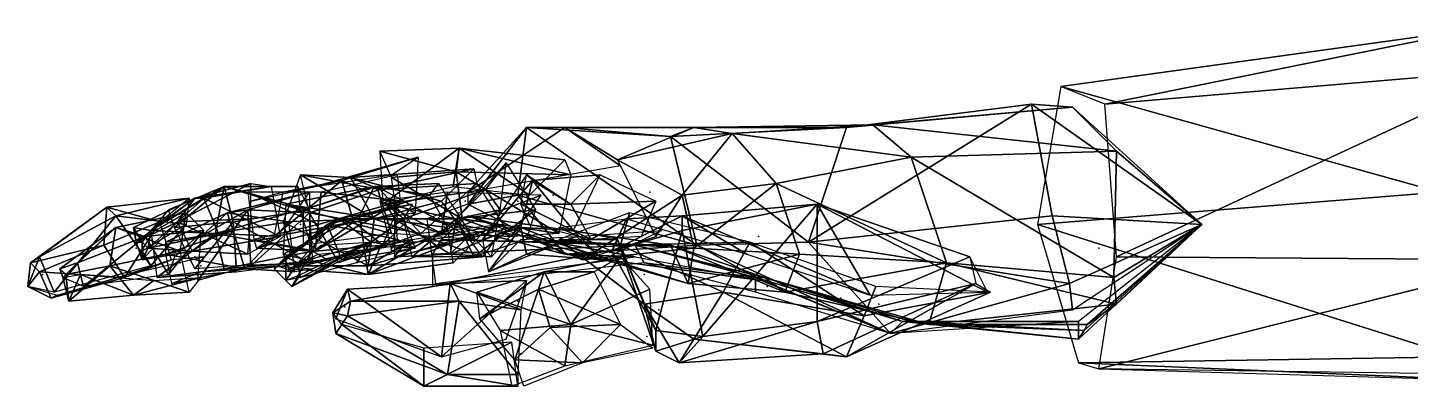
# Model space of a CAD drawing. Extents: x -652 to 233, y -282 to 215.
# Drawn here: x -652.2 to -416.6, y 136.7 to 197.7 of the extents above; entities that cross this region are included whole.
import ezdxf

# ---------------------------------------------------------------- set-up
doc = ezdxf.new("R2010")
doc.units = 0
doc.layers.get('0').update_dxf_attribs({"linetype": 'CONTINUOUS'})

msp = doc.modelspace()

# ---------------------------------------------------------------- linework, layer by layer
for p in [(-588.16, 170.65, 844.83), (-546.16, 169.65, 844.34), (-591.16, 168.65, 851.33), (-590.66, 168.65, 852.33), (-577.66, 168.15, 876.33), (-568.66, 168.15, 870.33), (-562.66, 169.15, 862.83), (-594.66, 165.65, 858.33), (-578.66, 166.15, 888.33), (-636.66, 163.65, 817.83), (-612.66, 163.65, 844.34), (-612.66, 163.65, 844.34), (-606.66, 163.65, 867.83), (-605.66, 164.65, 890.33), (-605.66, 164.65, 891.33), (-605.66, 164.15, 868.34), (-588.66, 164.65, 833.33), (-588.66, 164.65, 833.33), (-581.16, 164.15, 907.83), (-580.16, 162.65, 894.33), (-579.66, 164.65, 898.34), (-578.66, 164.65, 875.33), (-571.16, 162.65, 849.33), (-568.16, 164.65, 837.83), (-568.16, 164.65, 837.83), (-557.16, 164.15, 853.83), (-550.66, 163.65, 848.84), (-476.66, 163.15, 901.83), (-476.66, 163.15, 901.83), (-452.66, 164.65, 909.33), (-629.16, 160.65, 859.83), (-626.66, 161.15, 860.84), (-603.66, 161.15, 877.34), (-576.16, 162.15, 885.33), (-545.16, 162.15, 844.34), (-527.66, 162.15, 941.33), (-633.66, 160.15, 835.83), (-631.16, 160.15, 867.83), (-623.66, 158.65, 878.84), (-608.66, 159.15, 895.34), (-556.16, 158.65, 852.83), (-469.66, 160.15, 904.34), (-649.66, 155.65, 853.34), (-645.66, 155.65, 869.33), (-626.16, 157.65, 886.83), (-622.66, 157.15, 881.84), (-547.16, 155.65, 925.83), (-526.16, 153.65, 894.83), (-489.16, 153.15, 924.33), (-568.66, 151.15, 911.84), (-513.66, 151.65, 904.34), (-598.16, 150.15, 915.33), (-546.66, 150.65, 918.83), (-544.66, 149.65, 923.33), (-507.16, 150.65, 905.84), (-487.66, 146.65, 916.83), (-546.66, 145.15, 910.83), (-569.66, 143.65, 917.33), (-568.16, 142.15, 918.33)]:
    msp.add_point(p)
for points in [[(-404.16, 197.65, 932.33), (-468.66, 184.65, 894.33), (-476.16, 187.65, 917.84)], [(-476.16, 187.65, 917.84), (-411.66, 169.65, 957.33), (-404.16, 197.65, 932.33)], [(-468.66, 184.65, 894.33), (-404.16, 197.65, 932.33), (-397.66, 190.65, 903.33)], [(-397.66, 190.65, 903.33), (-466.66, 158.65, 884.84), (-468.66, 184.65, 894.33)], [(-466.66, 158.65, 884.84), (-397.66, 190.65, 903.33), (-395.66, 158.15, 894.33)], [(-411.66, 169.65, 957.33), (-476.16, 187.65, 917.84), (-480.16, 164.15, 929.84)], [(-519.16, 161.15, 930.33), (-477.66, 165.65, 926.84), (-481.16, 184.65, 905.84)], [(-481.16, 184.65, 905.84), (-512.66, 180.65, 898.34), (-519.16, 161.15, 930.33)], [(-512.66, 180.65, 898.34), (-481.16, 184.65, 905.84), (-474.16, 184.15, 899.84)], [(-474.16, 184.15, 899.84), (-508.16, 181.15, 882.33), (-512.66, 180.65, 898.34)], [(-508.16, 181.15, 882.33), (-474.16, 184.15, 899.84), (-466.66, 176.65, 890.33)], [(-452.16, 164.15, 908.84), (-481.16, 184.65, 905.84), (-477.66, 165.65, 926.84)], [(-452.16, 164.15, 908.84), (-474.16, 184.15, 899.84), (-481.16, 184.65, 905.84)], [(-452.16, 164.15, 908.84), (-466.66, 176.65, 890.33), (-474.16, 184.15, 899.84)], [(-560.66, 180.65, 878.84), (-551.16, 174.15, 857.33), (-577.16, 169.65, 869.84)], [(-577.16, 167.65, 887.84), (-568.66, 169.15, 910.83), (-567.16, 180.65, 896.33)], [(-577.16, 169.65, 869.84), (-567.16, 180.65, 896.33), (-560.66, 180.65, 878.84)], [(-567.16, 180.65, 896.33), (-577.16, 169.65, 869.84), (-577.16, 167.65, 887.84)], [(-538.16, 160.65, 931.34), (-567.16, 180.65, 896.33), (-568.66, 169.15, 910.83)], [(-567.16, 180.65, 896.33), (-538.16, 160.65, 931.34), (-542.66, 179.15, 904.34)], [(-542.66, 179.15, 904.34), (-560.66, 180.65, 878.84), (-567.16, 180.65, 896.33)], [(-560.66, 180.65, 878.84), (-542.66, 179.15, 904.34), (-538.66, 180.65, 886.83)], [(-538.66, 180.65, 886.83), (-551.66, 175.15, 858.33), (-560.66, 180.65, 878.84)], [(-551.16, 174.15, 857.33), (-560.66, 180.65, 878.84), (-551.66, 175.15, 858.33)], [(-551.66, 175.15, 858.33), (-538.66, 180.65, 886.83), (-532.16, 179.65, 868.34)], [(-532.16, 179.65, 868.34), (-540.66, 169.15, 845.33), (-551.66, 175.15, 858.33)], [(-542.66, 179.15, 904.34), (-519.16, 161.15, 930.33), (-512.66, 180.65, 898.34)], [(-512.66, 180.65, 898.34), (-538.66, 180.65, 886.83), (-542.66, 179.15, 904.34)], [(-519.16, 161.15, 930.33), (-542.66, 179.15, 904.34), (-538.16, 160.65, 931.34)], [(-540.66, 169.15, 845.33), (-532.16, 179.65, 868.34), (-524.66, 171.15, 854.84)], [(-538.66, 180.65, 886.83), (-512.66, 180.65, 898.34), (-508.16, 181.15, 882.33)], [(-508.16, 181.15, 882.33), (-532.16, 179.65, 868.34), (-538.66, 180.65, 886.83)], [(-532.16, 179.65, 868.34), (-508.16, 181.15, 882.33), (-501.66, 175.65, 868.34)], [(-501.66, 175.65, 868.34), (-524.66, 171.15, 854.84), (-532.16, 179.65, 868.34)], [(-466.66, 176.65, 890.33), (-501.66, 175.65, 868.34), (-508.16, 181.15, 882.33)], [(-592.16, 176.65, 852.33), (-578.66, 177.15, 859.34), (-579.16, 173.15, 849.33)], [(-578.66, 177.15, 859.34), (-592.16, 176.65, 852.33), (-591.66, 167.65, 860.84)], [(-591.66, 167.65, 860.84), (-579.66, 170.65, 862.83), (-578.66, 177.15, 859.34)], [(-566.66, 169.15, 867.33), (-578.66, 177.15, 859.34), (-579.66, 170.65, 862.83)], [(-559.66, 172.65, 856.83), (-579.16, 173.15, 849.33), (-578.66, 177.15, 859.34)], [(-578.66, 177.15, 859.34), (-560.66, 175.15, 863.33), (-559.66, 172.65, 856.83)], [(-578.66, 177.15, 859.34), (-566.66, 169.15, 867.33), (-560.66, 175.15, 863.33)], [(-603.16, 170.65, 854.33), (-590.16, 172.65, 857.84), (-585.66, 175.65, 847.83)], [(-585.66, 175.65, 847.83), (-598.66, 171.65, 841.83), (-603.16, 170.65, 854.33)], [(-598.66, 171.65, 841.83), (-585.66, 175.65, 847.83), (-586.16, 166.15, 846.83)], [(-579.16, 173.15, 849.33), (-590.16, 172.15, 844.34), (-592.16, 176.65, 852.33)], [(-579.16, 165.15, 827.33), (-570.66, 174.65, 835.34), (-565.66, 166.65, 831.83)], [(-570.66, 174.65, 835.34), (-579.16, 165.15, 827.33), (-574.16, 170.15, 832.83)], [(-574.16, 170.15, 832.83), (-571.66, 166.65, 845.84), (-570.66, 174.65, 835.34)], [(-545.16, 162.15, 843.83), (-551.66, 175.15, 858.33), (-540.66, 169.15, 845.33)], [(-551.66, 175.15, 858.33), (-545.16, 162.15, 843.83), (-551.16, 174.15, 857.33)], [(-524.66, 171.15, 854.84), (-501.66, 175.65, 868.34), (-495.66, 157.65, 865.34)], [(-501.66, 175.65, 868.34), (-466.66, 176.65, 890.33), (-467.16, 155.15, 890.33)], [(-467.16, 155.15, 890.33), (-495.66, 157.65, 865.34), (-501.66, 175.65, 868.34)], [(-452.16, 164.15, 908.84), (-467.16, 155.15, 890.33), (-466.66, 176.65, 890.33)], [(-593.16, 165.15, 880.34), (-605.66, 172.65, 865.83), (-608.66, 164.65, 874.34)], [(-605.66, 172.65, 865.83), (-593.16, 165.15, 880.34), (-597.16, 172.15, 869.84)], [(-605.66, 172.65, 865.83), (-597.16, 172.15, 869.84), (-592.16, 170.15, 864.33)], [(-592.16, 170.15, 864.33), (-604.16, 166.15, 860.84), (-605.66, 172.65, 865.83)], [(-602.16, 169.65, 855.33), (-588.66, 168.15, 861.83), (-589.16, 172.65, 860.84)], [(-597.16, 172.15, 869.84), (-581.66, 168.15, 882.83), (-576.16, 173.65, 871.34)], [(-576.16, 173.65, 871.34), (-592.16, 170.15, 864.33), (-597.16, 172.15, 869.84)], [(-581.66, 168.15, 882.83), (-597.16, 172.15, 869.84), (-593.16, 165.15, 880.34)], [(-592.16, 170.15, 864.33), (-576.16, 173.65, 871.34), (-575.66, 171.15, 871.83)], [(-590.16, 172.15, 844.34), (-579.16, 173.15, 849.33), (-578.16, 165.15, 848.33)], [(-578.16, 165.15, 848.33), (-589.16, 165.15, 844.83), (-590.16, 172.15, 844.34)], [(-579.16, 173.15, 849.33), (-559.66, 172.65, 856.83), (-561.66, 162.65, 854.33)], [(-561.66, 162.65, 854.33), (-578.16, 165.15, 848.33), (-579.16, 173.15, 849.33)], [(-566.16, 171.65, 839.33), (-567.16, 172.65, 832.34), (-574.66, 161.65, 845.84)], [(-559.66, 167.65, 836.84), (-568.16, 167.65, 832.34), (-567.16, 172.65, 832.34)], [(-567.16, 172.65, 832.34), (-566.16, 171.65, 839.33), (-559.66, 167.65, 836.84)], [(-566.16, 171.65, 839.33), (-559.16, 163.15, 851.84), (-554.66, 172.65, 844.83)], [(-554.66, 172.65, 844.83), (-559.66, 167.65, 836.84), (-566.16, 171.65, 839.33)], [(-559.66, 167.65, 836.84), (-554.66, 172.65, 844.83), (-545.16, 168.15, 844.34)], [(-618.66, 170.65, 860.33), (-628.16, 166.65, 856.83), (-631.16, 163.15, 867.33)], [(-631.16, 163.15, 867.33), (-620.16, 162.65, 871.34), (-618.66, 170.65, 860.33)], [(-618.66, 170.65, 860.33), (-627.16, 163.65, 852.83), (-628.16, 166.65, 856.83)], [(-627.16, 163.65, 852.83), (-618.66, 170.65, 860.33), (-617.16, 164.65, 855.83)], [(-626.66, 164.65, 845.33), (-614.16, 165.15, 850.34), (-614.16, 171.15, 840.33)], [(-614.16, 171.15, 840.33), (-623.66, 168.65, 837.33), (-626.66, 164.65, 845.33)], [(-623.66, 168.65, 837.33), (-614.16, 171.15, 840.33), (-610.66, 170.65, 838.83)], [(-610.66, 170.65, 838.83), (-622.16, 168.65, 833.84), (-623.66, 168.65, 837.33)], [(-622.16, 168.65, 833.84), (-610.66, 170.65, 838.83), (-609.16, 162.15, 837.83)], [(-605.66, 166.65, 874.83), (-618.66, 170.65, 860.33), (-620.16, 162.65, 871.34)], [(-604.16, 166.65, 860.84), (-617.16, 164.65, 855.83), (-618.66, 170.65, 860.33)], [(-618.66, 170.65, 860.33), (-605.66, 166.65, 874.83), (-606.16, 170.65, 863.84)], [(-618.66, 170.65, 860.33), (-606.16, 170.65, 863.84), (-604.16, 166.65, 860.84)], [(-618.16, 166.15, 891.33), (-607.66, 164.65, 895.83), (-604.16, 169.65, 895.34)], [(-604.16, 169.65, 895.34), (-614.66, 166.65, 877.34), (-618.16, 166.15, 891.33)], [(-614.66, 169.65, 849.33), (-602.66, 164.15, 855.33), (-602.16, 169.65, 855.33)], [(-602.66, 164.15, 855.33), (-614.66, 169.65, 849.33), (-613.66, 161.65, 849.83)], [(-614.66, 166.65, 877.34), (-604.16, 169.65, 895.34), (-604.16, 166.15, 880.34)], [(-603.16, 170.65, 854.33), (-608.66, 169.65, 838.83), (-614.16, 168.15, 848.84)], [(-610.16, 162.15, 837.33), (-598.66, 171.65, 841.83), (-596.66, 164.65, 843.83)], [(-598.66, 171.65, 841.83), (-610.16, 162.15, 837.33), (-608.66, 169.65, 838.83)], [(-608.66, 169.65, 838.83), (-603.16, 170.65, 854.33), (-598.66, 171.65, 841.83)], [(-593.16, 170.65, 897.83), (-605.16, 166.65, 879.83), (-608.16, 167.65, 895.83)], [(-608.16, 167.65, 895.83), (-595.66, 165.65, 899.84), (-593.16, 170.65, 897.83)], [(-605.16, 166.65, 879.83), (-593.16, 170.65, 897.83), (-592.66, 170.65, 885.33)], [(-605.16, 166.65, 879.83), (-592.66, 170.65, 885.33), (-590.16, 162.65, 884.33)], [(-604.16, 166.15, 860.84), (-592.16, 170.15, 864.33), (-585.16, 162.65, 865.83)], [(-588.66, 168.15, 861.83), (-602.16, 169.65, 855.33), (-602.66, 164.15, 855.33)], [(-586.16, 166.15, 846.83), (-596.66, 164.65, 843.83), (-598.66, 171.65, 841.83)], [(-583.66, 169.15, 902.33), (-593.16, 170.65, 897.83), (-595.66, 165.65, 899.84)], [(-593.16, 170.65, 897.83), (-583.66, 169.15, 902.33), (-582.16, 171.15, 888.83)], [(-582.16, 171.15, 888.83), (-592.66, 170.65, 885.33), (-593.16, 170.65, 897.83)], [(-592.66, 170.65, 885.33), (-582.16, 171.15, 888.83), (-576.16, 161.65, 886.34)], [(-576.16, 161.65, 886.34), (-590.16, 162.65, 884.33), (-592.66, 170.65, 885.33)], [(-575.66, 171.15, 871.83), (-585.16, 162.65, 865.83), (-592.16, 170.15, 864.33)], [(-592.16, 168.15, 859.34), (-581.66, 162.65, 861.33), (-580.66, 169.65, 864.83)], [(-591.16, 167.65, 830.84), (-579.16, 165.15, 841.34), (-574.16, 170.15, 832.83)], [(-574.16, 170.15, 832.83), (-588.16, 165.15, 825.33), (-591.16, 167.65, 830.84)], [(-588.16, 165.15, 825.33), (-574.16, 170.15, 832.83), (-579.16, 165.15, 827.33)], [(-585.16, 162.65, 865.83), (-575.66, 171.15, 871.83), (-571.16, 164.15, 870.33)], [(-564.66, 169.15, 868.34), (-580.66, 169.65, 864.83), (-581.66, 162.65, 861.33)], [(-571.66, 166.65, 845.84), (-574.16, 170.15, 832.83), (-579.16, 165.15, 841.34)], [(-574.66, 161.65, 845.84), (-568.16, 163.65, 848.33), (-566.16, 171.65, 839.33)], [(-559.16, 163.15, 851.84), (-566.16, 171.65, 839.33), (-568.16, 163.65, 848.33)], [(-524.66, 171.15, 854.84), (-538.66, 160.15, 846.83), (-540.66, 169.15, 845.33)], [(-538.66, 160.15, 846.83), (-524.66, 171.15, 854.84), (-520.66, 159.15, 852.83)], [(-495.66, 157.65, 865.34), (-520.66, 159.15, 852.83), (-524.66, 171.15, 854.84)], [(-480.16, 164.15, 929.84), (-408.66, 141.65, 943.83), (-411.66, 169.65, 957.33)], [(-638.66, 167.15, 856.34), (-629.66, 164.65, 867.83), (-624.66, 168.65, 853.83)], [(-624.66, 168.65, 853.83), (-637.16, 165.65, 851.84), (-638.66, 167.15, 856.34)], [(-637.16, 165.65, 851.84), (-624.66, 168.65, 853.83), (-625.16, 164.15, 853.83)], [(-623.66, 168.65, 837.33), (-631.16, 163.15, 834.33), (-634.16, 163.65, 834.33)], [(-623.66, 168.65, 837.33), (-634.16, 163.65, 834.33), (-633.66, 161.15, 837.83)], [(-633.66, 161.15, 837.83), (-626.66, 164.65, 845.33), (-623.66, 168.65, 837.33)], [(-631.66, 160.15, 832.83), (-622.16, 168.65, 833.84), (-619.66, 162.65, 834.83)], [(-622.16, 168.65, 833.84), (-631.66, 160.15, 832.83), (-631.16, 163.15, 834.33)], [(-631.16, 163.15, 834.33), (-623.66, 168.65, 837.33), (-622.16, 168.65, 833.84)], [(-609.16, 162.15, 837.83), (-619.66, 162.65, 834.83), (-622.16, 168.65, 833.84)], [(-595.66, 165.65, 899.84), (-608.16, 167.65, 895.83), (-608.66, 159.15, 895.34)], [(-603.16, 159.65, 852.83), (-591.66, 160.65, 854.84), (-588.66, 168.15, 861.83)], [(-588.66, 168.15, 861.83), (-602.66, 164.15, 855.33), (-603.16, 159.65, 852.83)], [(-601.16, 164.15, 833.84), (-589.66, 167.15, 838.34), (-586.66, 167.65, 826.34)], [(-586.66, 167.65, 826.34), (-599.16, 165.15, 824.84), (-601.16, 164.15, 833.84)], [(-599.16, 165.15, 824.84), (-586.66, 167.65, 826.34), (-588.16, 165.15, 825.33)], [(-595.66, 165.65, 899.84), (-580.66, 163.65, 905.33), (-583.66, 169.15, 902.33)], [(-593.16, 165.15, 880.34), (-574.66, 158.65, 884.84), (-581.66, 168.15, 882.83)], [(-581.66, 162.65, 861.33), (-592.16, 168.15, 859.34), (-590.16, 159.65, 857.33)], [(-579.16, 165.15, 841.34), (-591.16, 167.65, 830.84), (-589.66, 165.15, 838.83)], [(-560.66, 159.15, 909.83), (-577.16, 167.65, 887.84), (-584.16, 165.15, 905.33)], [(-581.66, 162.65, 861.33), (-569.66, 162.15, 866.33), (-564.66, 169.15, 868.34)], [(-577.16, 167.65, 887.84), (-560.66, 159.15, 909.83), (-568.66, 169.15, 910.83)], [(-538.16, 160.65, 931.34), (-568.66, 169.15, 910.83), (-560.66, 159.15, 909.83)], [(-568.16, 167.65, 832.34), (-559.66, 167.65, 836.84), (-556.16, 161.65, 838.34)], [(-556.16, 161.65, 838.34), (-566.66, 164.15, 832.34), (-568.16, 167.65, 832.34)], [(-545.16, 168.15, 844.34), (-556.16, 161.65, 838.34), (-559.66, 167.65, 836.84)], [(-557.66, 158.15, 851.84), (-540.66, 169.15, 845.33), (-538.66, 160.15, 846.83)], [(-540.66, 169.15, 845.33), (-557.66, 158.15, 851.84), (-545.16, 162.15, 843.83)], [(-556.16, 161.65, 838.34), (-545.16, 168.15, 844.34), (-547.66, 162.15, 843.83)], [(-540.66, 165.65, 903.33), (-508.66, 152.15, 938.33), (-517.66, 167.65, 904.34)], [(-517.66, 167.65, 904.34), (-537.16, 145.15, 895.34), (-540.66, 163.15, 900.33)], [(-517.66, 167.65, 904.34), (-540.66, 163.15, 900.33), (-540.66, 165.65, 903.33)], [(-537.16, 145.15, 895.34), (-517.66, 167.65, 904.34), (-517.66, 147.65, 901.83)], [(-517.66, 167.65, 904.34), (-488.66, 152.65, 926.33), (-491.66, 158.65, 912.33)], [(-488.66, 152.65, 926.33), (-517.66, 167.65, 904.34), (-508.66, 152.15, 938.33)], [(-491.66, 158.65, 912.33), (-517.66, 147.65, 901.83), (-517.66, 167.65, 904.34)], [(-651.66, 157.65, 855.33), (-639.16, 160.65, 863.84), (-638.66, 167.15, 856.34)], [(-638.66, 167.15, 856.34), (-650.16, 158.65, 850.34), (-651.66, 157.65, 855.33)], [(-650.16, 158.65, 850.34), (-638.66, 167.15, 856.34), (-637.16, 165.65, 851.84)], [(-637.16, 165.65, 851.84), (-647.66, 152.65, 850.83), (-650.16, 158.65, 850.34)], [(-647.66, 152.65, 850.83), (-637.16, 165.65, 851.84), (-631.16, 157.15, 852.33)], [(-629.66, 164.65, 867.83), (-638.66, 167.15, 856.34), (-639.16, 160.65, 863.84)], [(-637.16, 163.65, 874.34), (-626.16, 159.65, 887.84), (-625.16, 166.15, 876.83)], [(-625.16, 166.15, 876.83), (-632.16, 162.15, 871.34), (-637.16, 163.65, 874.34)], [(-625.16, 164.15, 853.83), (-631.16, 157.15, 852.33), (-637.16, 165.65, 851.84)], [(-632.16, 162.15, 871.34), (-625.16, 166.15, 876.83), (-622.16, 163.15, 874.34)], [(-628.66, 161.15, 885.33), (-617.16, 163.15, 892.83), (-618.16, 166.15, 891.33)], [(-618.16, 166.15, 891.33), (-622.66, 162.15, 874.34), (-628.66, 161.15, 885.33)], [(-626.66, 164.65, 845.33), (-614.66, 159.15, 849.83), (-614.16, 165.15, 850.34)], [(-623.16, 154.65, 875.33), (-614.66, 166.65, 877.34), (-614.16, 157.15, 878.33)], [(-614.66, 166.65, 877.34), (-623.16, 154.65, 875.33), (-622.66, 162.15, 874.34)], [(-622.66, 162.15, 874.34), (-618.16, 166.15, 891.33), (-614.66, 166.65, 877.34)], [(-620.16, 162.65, 871.34), (-603.66, 159.65, 875.33), (-605.66, 166.65, 874.83)], [(-607.66, 164.65, 895.83), (-618.16, 166.15, 891.33), (-617.16, 163.15, 892.83)], [(-617.16, 164.65, 855.83), (-604.16, 166.65, 860.84), (-604.16, 157.65, 861.33)], [(-604.16, 166.15, 880.34), (-614.16, 157.15, 878.33), (-614.66, 166.65, 877.34)], [(-614.16, 157.15, 878.33), (-604.16, 166.15, 880.34), (-603.66, 157.65, 881.84)], [(-610.16, 156.65, 828.33), (-601.16, 164.15, 833.84), (-599.16, 165.15, 824.84)], [(-599.16, 165.15, 824.84), (-608.16, 158.65, 824.84), (-610.16, 156.65, 828.33)], [(-608.66, 159.15, 895.34), (-594.16, 155.65, 896.84), (-595.66, 165.65, 899.84)], [(-608.66, 164.65, 874.34), (-594.16, 157.15, 878.33), (-593.16, 165.15, 880.34)], [(-599.16, 165.15, 824.84), (-606.16, 157.65, 823.34), (-608.16, 158.65, 824.84)], [(-606.16, 157.65, 823.34), (-599.16, 165.15, 824.84), (-593.66, 161.15, 824.33)], [(-590.16, 162.65, 884.33), (-605.16, 160.65, 880.83), (-605.16, 166.65, 879.83)], [(-585.16, 162.65, 865.83), (-599.16, 157.65, 861.83), (-604.16, 166.15, 860.84)], [(-601.16, 164.15, 833.84), (-589.16, 161.65, 839.84), (-589.66, 167.15, 838.34)], [(-588.16, 165.15, 825.33), (-593.66, 161.15, 824.33), (-599.16, 165.15, 824.84)], [(-596.66, 164.65, 843.83), (-586.16, 166.15, 846.83), (-591.66, 160.65, 854.84)], [(-580.66, 163.65, 905.33), (-595.66, 165.65, 899.84), (-594.16, 155.65, 896.84)], [(-574.66, 158.65, 884.84), (-593.16, 165.15, 880.34), (-594.16, 157.15, 878.33)], [(-593.66, 161.15, 824.33), (-588.16, 165.15, 825.33), (-586.16, 160.15, 825.83)], [(-581.66, 162.65, 861.33), (-590.16, 159.65, 857.33), (-589.16, 165.15, 844.83)], [(-589.66, 165.15, 838.83), (-580.16, 159.15, 842.84), (-579.16, 165.15, 841.34)], [(-580.16, 159.15, 842.84), (-589.66, 165.15, 838.83), (-589.66, 158.65, 839.33)], [(-589.16, 165.15, 844.83), (-578.16, 165.15, 848.33), (-581.66, 162.65, 861.33)], [(-579.16, 165.15, 827.33), (-586.66, 158.65, 830.84), (-588.16, 165.15, 825.33)], [(-586.66, 158.65, 830.84), (-579.16, 165.15, 827.33), (-576.16, 158.65, 828.83)], [(-584.16, 165.15, 905.33), (-548.66, 158.65, 896.33), (-560.66, 159.15, 909.83)], [(-548.66, 158.65, 896.33), (-584.16, 165.15, 905.33), (-582.66, 154.15, 898.34)], [(-542.66, 160.65, 874.34), (-581.66, 161.65, 880.83), (-577.16, 165.65, 868.83)], [(-569.66, 162.15, 866.33), (-581.66, 162.65, 861.33), (-578.16, 165.15, 848.33)], [(-573.16, 158.65, 846.83), (-579.16, 165.15, 841.34), (-580.16, 159.15, 842.84)], [(-579.16, 165.15, 841.34), (-573.16, 158.65, 846.83), (-571.66, 166.65, 845.84)], [(-565.66, 166.65, 831.83), (-576.16, 158.65, 828.83), (-579.16, 165.15, 827.33)], [(-578.16, 165.15, 848.33), (-561.66, 162.65, 854.33), (-569.66, 162.15, 866.33)], [(-577.16, 165.65, 868.83), (-539.66, 154.15, 858.83), (-542.66, 160.65, 874.34)], [(-539.66, 154.15, 858.83), (-577.16, 165.65, 868.83), (-566.16, 161.65, 855.83)], [(-576.16, 158.65, 828.83), (-565.66, 166.65, 831.83), (-567.16, 161.65, 832.34)], [(-561.66, 161.65, 918.83), (-551.16, 160.65, 929.33), (-549.66, 166.15, 933.33)], [(-561.66, 163.65, 918.83), (-550.16, 165.15, 933.83), (-552.66, 159.65, 900.33)], [(-552.66, 159.65, 900.33), (-540.66, 165.65, 903.33), (-540.66, 163.15, 900.33)], [(-540.66, 165.65, 903.33), (-552.66, 159.65, 900.33), (-550.16, 165.15, 933.83)], [(-529.16, 161.15, 938.33), (-549.66, 166.15, 933.33), (-551.16, 160.65, 929.33)], [(-550.16, 165.15, 933.83), (-529.66, 159.15, 938.84), (-540.66, 165.65, 903.33)], [(-508.66, 152.15, 938.33), (-540.66, 165.65, 903.33), (-529.66, 159.15, 938.84)], [(-519.16, 161.15, 930.33), (-474.66, 154.15, 923.33), (-477.66, 165.65, 926.84)], [(-452.16, 164.15, 908.84), (-477.66, 165.65, 926.84), (-474.66, 154.15, 923.33)], [(-637.16, 163.65, 874.34), (-643.66, 157.65, 870.33), (-646.66, 156.65, 872.84)], [(-637.16, 163.65, 874.34), (-646.66, 156.65, 872.84), (-645.66, 155.65, 875.84)], [(-645.66, 155.65, 875.84), (-638.16, 157.15, 882.33), (-637.16, 163.65, 874.34)], [(-643.66, 157.65, 870.33), (-637.16, 163.65, 874.34), (-632.16, 162.15, 871.34)], [(-629.66, 164.65, 867.83), (-639.16, 160.65, 863.84), (-635.66, 155.15, 865.34)], [(-626.16, 159.65, 887.84), (-637.16, 163.65, 874.34), (-638.16, 157.15, 882.33)], [(-635.66, 155.15, 865.34), (-627.66, 158.15, 868.83), (-629.66, 164.65, 867.83)], [(-632.66, 161.15, 834.83), (-633.66, 161.15, 837.83), (-634.16, 163.65, 834.33)], [(-632.66, 161.15, 834.83), (-634.16, 163.65, 834.33), (-631.16, 163.15, 834.33)], [(-626.66, 164.65, 845.33), (-633.66, 161.15, 837.83), (-632.66, 158.15, 836.33)], [(-632.66, 158.15, 836.33), (-624.16, 159.65, 845.84), (-626.66, 164.65, 845.33)], [(-631.16, 157.15, 852.33), (-625.16, 164.15, 853.83), (-632.66, 159.65, 852.33)], [(-632.66, 161.15, 834.83), (-631.16, 163.15, 834.33), (-631.66, 160.15, 832.83)], [(-622.16, 163.15, 874.34), (-628.16, 155.65, 873.83), (-632.16, 162.15, 871.34)], [(-631.66, 160.15, 832.83), (-619.66, 162.65, 834.83), (-624.16, 159.65, 845.84)], [(-620.16, 162.65, 871.34), (-631.16, 163.15, 867.33), (-630.16, 155.15, 867.33)], [(-630.16, 155.15, 867.33), (-618.66, 156.65, 872.33), (-620.16, 162.65, 871.34)], [(-628.66, 159.15, 886.34), (-615.16, 156.65, 891.83), (-617.16, 163.15, 892.83)], [(-617.16, 163.15, 892.83), (-628.66, 161.15, 885.33), (-628.66, 159.15, 886.34)], [(-628.16, 155.65, 873.83), (-622.16, 163.15, 874.34), (-627.16, 158.65, 872.33)], [(-617.16, 164.65, 855.83), (-623.66, 156.65, 856.83), (-627.16, 163.65, 852.83)], [(-614.66, 159.15, 849.83), (-626.66, 164.65, 845.33), (-624.16, 159.65, 845.84)], [(-609.16, 162.15, 837.83), (-624.16, 159.65, 845.84), (-619.66, 162.65, 834.83)], [(-623.66, 156.65, 856.83), (-617.16, 164.65, 855.83), (-616.66, 157.15, 857.33)], [(-603.66, 159.65, 875.33), (-620.16, 162.65, 871.34), (-618.66, 156.65, 872.33)], [(-604.16, 157.65, 861.33), (-616.66, 157.15, 857.33), (-617.16, 164.65, 855.83)], [(-607.66, 164.65, 895.83), (-617.16, 163.15, 892.83), (-615.16, 156.65, 891.83)], [(-615.16, 156.65, 891.83), (-606.66, 156.15, 895.34), (-607.66, 164.65, 895.83)], [(-613.66, 161.65, 849.83), (-603.16, 159.65, 852.83), (-602.66, 164.15, 855.33)], [(-613.16, 160.15, 845.84), (-596.66, 164.65, 843.83), (-603.16, 159.65, 852.83)], [(-596.66, 164.65, 843.83), (-613.16, 160.15, 845.84), (-610.16, 162.15, 837.33)], [(-601.16, 164.15, 833.84), (-610.16, 156.65, 828.33), (-607.16, 153.65, 829.34)], [(-594.16, 157.15, 878.33), (-608.66, 164.65, 874.34), (-606.66, 157.15, 874.83)], [(-607.16, 153.65, 829.34), (-598.66, 158.15, 835.34), (-601.16, 164.15, 833.84)], [(-591.66, 160.65, 854.84), (-603.16, 159.65, 852.83), (-596.66, 164.65, 843.83)], [(-589.16, 161.65, 839.84), (-601.16, 164.15, 833.84), (-598.66, 158.15, 835.34)], [(-594.16, 157.15, 878.33), (-570.66, 164.15, 869.84), (-574.66, 158.65, 884.84)], [(-570.66, 164.15, 869.84), (-594.16, 157.15, 878.33), (-586.66, 161.65, 863.84)], [(-594.16, 155.65, 896.84), (-579.66, 157.65, 901.34), (-580.66, 163.65, 905.33)], [(-594.16, 155.65, 896.84), (-574.16, 163.15, 887.33), (-579.66, 157.65, 901.34)], [(-574.16, 163.15, 887.33), (-594.16, 155.65, 896.84), (-592.16, 160.15, 883.34)], [(-580.16, 159.15, 842.84), (-568.16, 164.15, 831.33), (-573.16, 158.65, 846.83)], [(-568.16, 164.15, 831.33), (-580.16, 159.15, 842.84), (-577.66, 161.65, 827.33)], [(-568.16, 163.65, 848.33), (-574.66, 161.65, 845.84), (-573.66, 156.15, 843.33)], [(-573.66, 156.15, 843.33), (-567.16, 159.15, 846.83), (-568.16, 163.65, 848.33)], [(-568.16, 163.65, 848.33), (-554.16, 158.15, 855.33), (-559.16, 163.15, 851.84)], [(-554.16, 158.15, 855.33), (-568.16, 163.65, 848.33), (-567.16, 159.15, 846.83)], [(-552.66, 159.65, 900.33), (-551.66, 161.65, 908.33), (-561.66, 163.65, 918.83)], [(-558.66, 162.15, 836.84), (-544.16, 163.15, 843.83), (-554.16, 158.15, 855.33)], [(-540.66, 163.15, 900.33), (-545.16, 146.15, 895.34), (-552.66, 159.65, 900.33)], [(-545.16, 146.15, 895.34), (-540.66, 163.15, 900.33), (-537.16, 145.15, 895.34)], [(-408.66, 141.65, 943.83), (-480.16, 164.15, 929.84), (-473.16, 140.65, 920.84)], [(-452.16, 164.15, 908.84), (-474.66, 154.15, 923.33), (-474.16, 149.65, 916.34)], [(-452.16, 164.15, 908.84), (-473.16, 147.65, 918.83), (-473.16, 144.65, 908.33)], [(-452.16, 164.15, 908.84), (-473.16, 144.65, 908.33), (-472.16, 146.15, 902.84)], [(-452.16, 164.15, 908.84), (-472.16, 146.15, 902.84), (-471.66, 147.15, 897.83)], [(-452.16, 164.15, 908.84), (-471.66, 147.15, 897.83), (-466.66, 150.65, 893.84)], [(-452.16, 164.15, 908.84), (-466.66, 150.65, 893.84), (-467.16, 155.15, 890.33)], [(-639.16, 160.65, 863.84), (-651.66, 157.65, 855.33), (-650.16, 156.15, 858.83)], [(-650.16, 156.15, 858.83), (-635.66, 155.15, 865.34), (-639.16, 160.65, 863.84)], [(-632.16, 162.15, 871.34), (-642.66, 153.65, 868.83), (-643.66, 157.65, 870.33)], [(-642.66, 153.65, 868.83), (-632.16, 162.15, 871.34), (-628.16, 155.65, 873.83)], [(-632.66, 161.15, 834.83), (-632.66, 158.15, 836.33), (-633.66, 161.15, 837.83)], [(-632.66, 161.15, 834.83), (-631.66, 160.15, 832.83), (-632.66, 158.15, 836.33)], [(-624.16, 159.65, 845.84), (-609.16, 162.15, 837.83), (-614.66, 159.15, 849.83)], [(-603.16, 159.65, 852.83), (-613.66, 161.65, 849.83), (-613.16, 160.15, 845.84)], [(-607.16, 153.65, 829.34), (-595.16, 160.65, 823.83), (-598.66, 158.15, 835.34)], [(-595.16, 160.65, 823.83), (-607.16, 153.65, 829.34), (-605.66, 155.65, 824.84)], [(-606.66, 157.15, 874.83), (-586.66, 161.65, 863.84), (-594.16, 157.15, 878.33)], [(-586.66, 161.65, 863.84), (-606.66, 157.15, 874.83), (-602.16, 160.65, 860.33)], [(-593.66, 161.15, 824.33), (-605.66, 155.15, 825.33), (-606.16, 157.65, 823.34)], [(-605.66, 155.15, 825.33), (-593.66, 161.15, 824.33), (-596.16, 157.65, 825.33)], [(-598.66, 158.15, 835.34), (-586.16, 160.15, 825.83), (-589.16, 161.65, 839.84)], [(-586.16, 160.15, 825.83), (-598.66, 158.15, 835.34), (-595.16, 160.65, 823.83)], [(-586.16, 160.15, 825.83), (-596.16, 157.65, 825.33), (-593.66, 161.15, 824.33)], [(-589.66, 158.65, 839.33), (-577.66, 161.65, 827.33), (-580.16, 159.15, 842.84)], [(-577.66, 161.65, 827.33), (-589.66, 158.65, 839.33), (-587.66, 161.15, 828.83)], [(-548.66, 160.65, 887.84), (-583.16, 159.15, 888.83), (-581.66, 161.65, 880.83)], [(-548.66, 160.65, 887.84), (-583.16, 153.65, 898.34), (-583.16, 159.15, 888.83)], [(-583.16, 153.65, 898.34), (-548.66, 160.65, 887.84), (-547.16, 157.65, 896.84)], [(-581.66, 161.65, 880.83), (-542.66, 160.65, 874.34), (-548.66, 160.65, 887.84)], [(-573.66, 156.15, 843.33), (-558.66, 162.15, 836.84), (-567.16, 159.15, 846.83)], [(-558.66, 162.15, 836.84), (-573.66, 156.15, 843.33), (-568.16, 161.65, 832.83)], [(-554.16, 158.15, 855.33), (-567.16, 159.15, 846.83), (-558.66, 162.15, 836.84)], [(-538.66, 160.15, 846.83), (-566.16, 161.65, 855.83), (-557.66, 158.15, 851.84)], [(-566.16, 161.65, 855.83), (-538.66, 160.15, 846.83), (-539.66, 154.15, 858.83)], [(-561.66, 161.65, 918.83), (-547.16, 150.65, 918.33), (-551.16, 160.65, 929.33)], [(-547.16, 150.65, 918.33), (-561.66, 161.65, 918.83), (-551.66, 161.65, 908.33)], [(-560.66, 159.15, 909.83), (-527.16, 154.65, 895.34), (-538.16, 160.65, 931.34)], [(-551.66, 161.65, 908.33), (-552.66, 159.65, 900.33), (-545.16, 146.15, 895.34)], [(-551.66, 161.65, 908.33), (-545.16, 146.15, 895.34), (-545.16, 142.65, 904.83)], [(-551.66, 161.65, 908.33), (-545.16, 142.65, 904.83), (-547.16, 150.65, 918.33)], [(-551.16, 160.65, 929.33), (-533.66, 152.65, 933.33), (-529.16, 161.15, 938.33)], [(-533.66, 152.65, 933.33), (-551.16, 160.65, 929.33), (-547.16, 150.65, 918.33)], [(-548.66, 160.65, 887.84), (-526.66, 155.15, 881.33), (-528.16, 155.15, 891.83)], [(-528.16, 155.15, 891.83), (-547.16, 157.65, 896.84), (-548.66, 160.65, 887.84)], [(-526.66, 155.15, 881.33), (-548.66, 160.65, 887.84), (-542.66, 160.65, 874.34)], [(-542.66, 160.65, 874.34), (-523.16, 152.65, 862.83), (-526.66, 155.15, 881.33)], [(-523.16, 152.65, 862.83), (-542.66, 160.65, 874.34), (-539.66, 154.15, 858.83)], [(-538.16, 160.65, 931.34), (-505.16, 145.65, 900.33), (-519.16, 161.15, 930.33)], [(-505.16, 145.65, 900.33), (-538.16, 160.65, 931.34), (-527.16, 154.65, 895.34)], [(-509.66, 148.65, 936.33), (-529.16, 161.15, 938.33), (-533.66, 152.65, 933.33)], [(-529.16, 161.15, 938.33), (-509.66, 148.65, 936.33), (-507.66, 153.65, 938.33)], [(-474.66, 154.15, 923.33), (-519.16, 161.15, 930.33), (-505.16, 145.65, 900.33)], [(-652.16, 153.65, 853.34), (-650.16, 158.65, 850.34), (-647.66, 152.65, 850.83)], [(-652.16, 153.65, 853.34), (-651.66, 157.65, 855.33), (-650.16, 158.65, 850.34)], [(-638.16, 157.15, 882.33), (-624.66, 152.65, 887.84), (-626.16, 159.65, 887.84)], [(-627.66, 158.15, 868.83), (-635.66, 155.15, 865.34), (-635.16, 155.65, 852.33)], [(-635.16, 155.65, 852.33), (-622.16, 158.65, 853.34), (-627.66, 158.15, 868.83)], [(-624.16, 159.65, 845.84), (-632.66, 158.15, 836.33), (-631.66, 160.15, 832.83)], [(-615.16, 156.65, 891.83), (-628.66, 159.15, 886.34), (-627.66, 154.15, 887.33)], [(-618.66, 156.65, 872.33), (-601.16, 158.15, 861.83), (-603.66, 159.65, 875.33)], [(-601.16, 158.15, 861.83), (-618.66, 156.65, 872.33), (-616.66, 156.15, 858.33)], [(-608.16, 154.65, 823.83), (-610.16, 156.65, 828.33), (-608.16, 158.65, 824.84)], [(-594.16, 155.65, 896.84), (-608.66, 159.15, 895.34), (-607.66, 156.65, 892.34)], [(-608.16, 154.65, 823.83), (-608.16, 158.65, 824.84), (-606.16, 157.65, 823.34)], [(-607.66, 156.65, 892.34), (-592.16, 160.15, 883.34), (-594.16, 155.65, 896.84)], [(-592.16, 160.15, 883.34), (-607.66, 156.65, 892.34), (-602.66, 159.15, 880.34)], [(-551.16, 158.65, 922.83), (-564.16, 156.15, 921.83), (-559.66, 147.15, 929.84)], [(-564.16, 156.15, 921.83), (-551.16, 158.65, 922.83), (-555.66, 156.15, 908.33)], [(-527.16, 154.65, 895.34), (-560.66, 159.15, 909.83), (-548.66, 158.65, 896.33)], [(-559.66, 147.15, 929.84), (-546.16, 153.15, 933.33), (-551.16, 158.65, 922.83)], [(-520.66, 159.15, 852.83), (-539.66, 154.15, 858.83), (-538.66, 160.15, 846.83)], [(-539.66, 154.15, 858.83), (-520.66, 159.15, 852.83), (-523.16, 152.65, 862.83)], [(-495.66, 157.65, 865.34), (-523.16, 152.65, 862.83), (-520.66, 159.15, 852.83)], [(-517.66, 147.65, 901.83), (-491.66, 158.65, 912.33), (-490.66, 154.15, 914.84)], [(-395.66, 158.15, 894.33), (-469.66, 139.65, 899.33), (-466.66, 158.65, 884.84)], [(-469.66, 139.65, 899.33), (-395.66, 158.15, 894.33), (-402.66, 138.65, 914.33)], [(-652.16, 153.65, 853.34), (-650.16, 156.15, 858.83), (-651.66, 157.65, 855.33)], [(-652.16, 153.65, 853.34), (-648.16, 151.65, 857.84), (-650.16, 156.15, 858.83)], [(-635.66, 155.15, 865.34), (-650.16, 156.15, 858.83), (-648.16, 151.65, 857.84)], [(-648.16, 151.65, 857.84), (-635.16, 155.65, 852.33), (-635.66, 155.15, 865.34)], [(-635.16, 155.65, 852.33), (-648.16, 151.65, 857.84), (-647.16, 152.15, 850.34)], [(-646.16, 155.15, 870.83), (-646.66, 156.65, 872.84), (-643.66, 157.65, 870.33)], [(-646.16, 155.15, 870.83), (-645.66, 155.65, 875.84), (-646.66, 156.65, 872.84)], [(-646.16, 155.15, 870.83), (-643.66, 157.65, 870.33), (-642.66, 153.65, 868.83)], [(-646.16, 155.15, 870.83), (-643.16, 155.65, 868.83), (-645.16, 151.15, 873.83)], [(-646.16, 155.15, 870.83), (-645.16, 151.15, 873.83), (-645.66, 155.65, 875.84)], [(-638.16, 157.15, 882.33), (-645.66, 155.65, 875.84), (-645.16, 151.15, 873.83)], [(-645.16, 151.15, 873.83), (-634.16, 152.15, 883.34), (-638.16, 157.15, 882.33)], [(-634.16, 152.15, 883.34), (-645.16, 151.15, 873.83), (-643.16, 155.65, 868.83)], [(-643.16, 155.65, 868.83), (-630.66, 154.65, 871.83), (-634.16, 152.15, 883.34)], [(-624.66, 152.65, 887.84), (-638.16, 157.15, 882.33), (-634.16, 152.15, 883.34)], [(-630.16, 155.15, 867.33), (-616.66, 156.15, 858.33), (-618.66, 156.65, 872.33)], [(-616.66, 156.15, 858.33), (-630.16, 155.15, 867.33), (-624.16, 155.65, 856.83)], [(-615.16, 156.65, 891.83), (-627.66, 154.15, 887.33), (-622.66, 156.15, 874.83)], [(-622.66, 156.15, 874.83), (-609.66, 157.15, 878.84), (-615.16, 156.65, 891.83)], [(-606.66, 156.15, 895.34), (-615.16, 156.65, 891.83), (-609.66, 157.15, 878.84)], [(-608.16, 154.65, 823.83), (-607.16, 153.65, 829.34), (-610.16, 156.65, 828.33)], [(-609.66, 157.15, 878.84), (-603.66, 156.65, 882.33), (-606.66, 156.15, 895.34)], [(-608.16, 154.65, 823.83), (-606.16, 157.65, 823.34), (-605.66, 155.15, 825.33)], [(-608.16, 154.65, 823.83), (-605.66, 155.65, 824.84), (-607.16, 153.65, 829.34)], [(-575.66, 152.65, 921.83), (-559.66, 147.15, 929.84), (-564.16, 156.15, 921.83)], [(-564.16, 156.15, 921.83), (-575.16, 148.15, 909.83), (-575.66, 152.65, 921.83)], [(-575.16, 148.15, 909.83), (-564.16, 156.15, 921.83), (-565.16, 153.15, 910.83)], [(-565.16, 153.15, 910.83), (-555.66, 156.15, 908.33), (-551.16, 147.15, 906.33)], [(-555.66, 156.15, 908.33), (-565.16, 153.15, 910.83), (-564.16, 156.15, 921.83)], [(-547.16, 157.65, 896.84), (-528.16, 155.15, 891.83), (-528.16, 152.65, 896.33)], [(-523.16, 152.65, 862.83), (-495.66, 157.65, 865.34), (-498.66, 147.15, 874.83)], [(-466.66, 150.65, 893.84), (-498.66, 147.15, 874.83), (-495.66, 157.65, 865.34)], [(-495.66, 157.65, 865.34), (-467.16, 155.15, 890.33), (-466.66, 150.65, 893.84)], [(-652.16, 153.65, 853.34), (-647.16, 152.15, 850.34), (-648.16, 151.65, 857.84)], [(-634.16, 152.15, 883.34), (-622.66, 155.15, 875.84), (-624.66, 152.65, 887.84)], [(-622.66, 155.15, 875.84), (-634.16, 152.15, 883.34), (-630.66, 154.65, 871.83)], [(-600.16, 149.15, 916.34), (-599.66, 148.15, 918.83), (-597.66, 153.15, 918.33)], [(-600.16, 149.15, 916.34), (-597.66, 153.15, 918.33), (-597.16, 151.15, 914.84)], [(-581.66, 141.65, 925.83), (-597.66, 153.15, 918.33), (-599.66, 148.15, 918.83)], [(-597.66, 153.15, 918.33), (-581.66, 141.65, 925.83), (-580.16, 154.15, 918.33)], [(-580.16, 154.15, 918.33), (-597.16, 151.15, 914.84), (-597.66, 153.15, 918.33)], [(-597.16, 151.15, 914.84), (-580.16, 154.15, 918.33), (-578.66, 151.15, 910.34)], [(-581.66, 141.65, 925.83), (-570.66, 144.65, 926.33), (-567.16, 154.65, 917.84)], [(-567.16, 154.65, 917.84), (-580.16, 154.15, 918.33), (-581.66, 141.65, 925.83)], [(-580.16, 154.15, 918.33), (-567.16, 154.65, 917.84), (-568.16, 149.65, 910.83)], [(-568.16, 149.65, 910.83), (-578.66, 151.15, 910.34), (-580.16, 154.15, 918.33)], [(-565.16, 153.15, 910.83), (-569.16, 141.15, 911.33), (-575.16, 148.15, 909.83)], [(-569.16, 141.15, 911.33), (-565.16, 153.15, 910.83), (-563.16, 146.65, 909.33)], [(-551.16, 147.15, 906.33), (-563.16, 146.65, 909.33), (-565.16, 153.15, 910.83)], [(-559.66, 147.15, 929.84), (-545.66, 143.65, 916.83), (-546.16, 153.15, 933.33)], [(-503.16, 147.65, 894.33), (-528.16, 155.15, 891.83), (-526.66, 155.15, 881.33)], [(-528.16, 155.15, 891.83), (-503.16, 147.65, 894.33), (-505.16, 145.65, 900.33)], [(-505.16, 145.65, 900.33), (-528.16, 152.65, 896.33), (-528.16, 155.15, 891.83)], [(-526.66, 155.15, 881.33), (-501.66, 147.65, 887.33), (-503.16, 147.65, 894.33)], [(-526.66, 155.15, 881.33), (-498.66, 147.15, 874.83), (-501.66, 147.65, 887.33)], [(-498.66, 147.15, 874.83), (-526.66, 155.15, 881.33), (-523.16, 152.65, 862.83)], [(-490.66, 154.15, 914.84), (-516.66, 142.15, 906.33), (-517.66, 147.65, 901.83)], [(-490.66, 154.15, 914.84), (-512.66, 141.65, 926.33), (-516.66, 142.15, 906.33)], [(-512.66, 141.65, 926.33), (-490.66, 154.15, 914.84), (-488.16, 152.65, 925.34)], [(-488.16, 152.65, 925.34), (-507.66, 153.65, 938.33), (-509.66, 148.65, 936.33)], [(-505.16, 145.65, 900.33), (-474.16, 149.65, 916.34), (-474.66, 154.15, 923.33)], [(-600.16, 149.15, 916.34), (-597.16, 151.15, 914.84), (-597.66, 148.65, 914.33)], [(-597.66, 148.65, 914.33), (-578.66, 151.15, 910.34), (-580.66, 138.65, 917.33)], [(-578.66, 151.15, 910.34), (-597.66, 148.65, 914.33), (-597.16, 151.15, 914.84)], [(-568.66, 138.65, 913.83), (-580.66, 138.65, 917.33), (-578.66, 151.15, 910.34)], [(-578.66, 151.15, 910.34), (-568.16, 149.65, 910.83), (-568.66, 138.65, 913.83)], [(-559.66, 147.15, 929.84), (-575.66, 152.65, 921.83), (-571.66, 146.15, 925.83)], [(-547.16, 150.65, 918.33), (-538.66, 144.65, 923.33), (-533.66, 152.65, 933.33)], [(-512.66, 141.65, 926.33), (-533.66, 152.65, 933.33), (-538.66, 144.65, 923.33)], [(-533.66, 152.65, 933.33), (-512.66, 141.65, 926.33), (-509.66, 148.65, 936.33)], [(-488.16, 152.65, 925.34), (-509.66, 148.65, 936.33), (-512.66, 141.65, 926.33)], [(-600.16, 149.15, 916.34), (-597.66, 148.65, 914.33), (-599.66, 145.65, 916.83)], [(-600.16, 149.15, 916.34), (-599.66, 145.65, 916.83), (-598.66, 147.15, 920.33)], [(-580.66, 138.65, 917.33), (-599.66, 145.65, 916.83), (-597.66, 148.65, 914.33)], [(-547.16, 150.65, 918.33), (-541.16, 140.65, 904.34), (-538.66, 144.65, 923.33)], [(-541.16, 140.65, 904.34), (-547.16, 150.65, 918.33), (-545.16, 142.65, 904.83)], [(-498.66, 147.15, 874.83), (-466.66, 150.65, 893.84), (-471.66, 147.15, 897.83)], [(-584.66, 136.65, 918.33), (-598.66, 147.15, 920.33), (-599.66, 145.65, 916.83)], [(-598.66, 147.15, 920.33), (-584.66, 136.65, 918.33), (-584.66, 143.15, 923.84)], [(-571.66, 146.15, 925.83), (-560.66, 140.15, 914.84), (-559.66, 147.15, 929.84)], [(-560.66, 140.15, 914.84), (-571.66, 146.15, 925.83), (-569.66, 136.65, 917.33)], [(-569.16, 141.15, 911.33), (-563.16, 146.65, 909.33), (-557.66, 140.65, 915.33)], [(-551.16, 147.15, 906.33), (-557.66, 140.65, 915.33), (-563.16, 146.65, 909.33)], [(-545.66, 143.65, 916.83), (-559.66, 147.15, 929.84), (-560.66, 140.15, 914.84)], [(-557.66, 140.65, 915.33), (-551.16, 147.15, 906.33), (-545.66, 143.15, 916.83)], [(-537.16, 145.15, 895.34), (-545.16, 142.65, 904.83), (-545.16, 146.15, 895.34)], [(-541.16, 140.65, 904.34), (-517.66, 147.65, 901.83), (-516.66, 142.15, 906.33)], [(-517.66, 147.65, 901.83), (-541.16, 140.65, 904.34), (-537.16, 145.15, 895.34)], [(-473.16, 147.65, 918.83), (-505.16, 145.65, 900.33), (-503.16, 147.65, 894.33)], [(-473.16, 144.65, 908.33), (-503.16, 147.65, 894.33), (-501.66, 147.65, 887.33)], [(-503.16, 147.65, 894.33), (-473.16, 144.65, 908.33), (-473.16, 147.65, 918.83)], [(-501.66, 147.65, 887.33), (-472.16, 146.15, 902.84), (-473.16, 144.65, 908.33)], [(-472.16, 146.15, 902.84), (-501.66, 147.65, 887.33), (-498.66, 147.15, 874.83)], [(-498.66, 147.15, 874.83), (-471.66, 147.15, 897.83), (-472.16, 146.15, 902.84)], [(-599.66, 145.65, 916.83), (-580.66, 138.65, 917.33), (-584.66, 136.65, 918.33)], [(-584.66, 136.65, 918.33), (-568.66, 136.65, 919.83), (-569.66, 144.15, 925.83)], [(-569.66, 144.15, 925.83), (-584.66, 143.15, 923.84), (-584.66, 136.65, 918.33)], [(-545.16, 142.65, 904.83), (-537.16, 145.15, 895.34), (-541.16, 140.65, 904.34)], [(-516.66, 142.15, 906.33), (-538.66, 144.65, 923.33), (-541.16, 140.65, 904.34)], [(-538.66, 144.65, 923.33), (-516.66, 142.15, 906.33), (-512.66, 141.65, 926.33)], [(-473.16, 140.65, 920.84), (-402.66, 137.65, 915.33), (-408.66, 141.65, 943.83)], [(-557.66, 140.65, 915.33), (-567.66, 136.65, 915.83), (-569.16, 141.15, 911.33)], [(-402.66, 137.65, 915.33), (-473.16, 140.65, 920.84), (-469.66, 139.65, 899.84)], [(-568.66, 136.65, 919.83), (-584.66, 136.65, 918.33), (-580.66, 138.65, 917.33)], [(-580.66, 138.65, 917.33), (-568.66, 138.65, 913.83), (-568.66, 136.65, 919.83)]]:
    msp.add_3dface(points)

doc.saveas('drawing.dxf')
